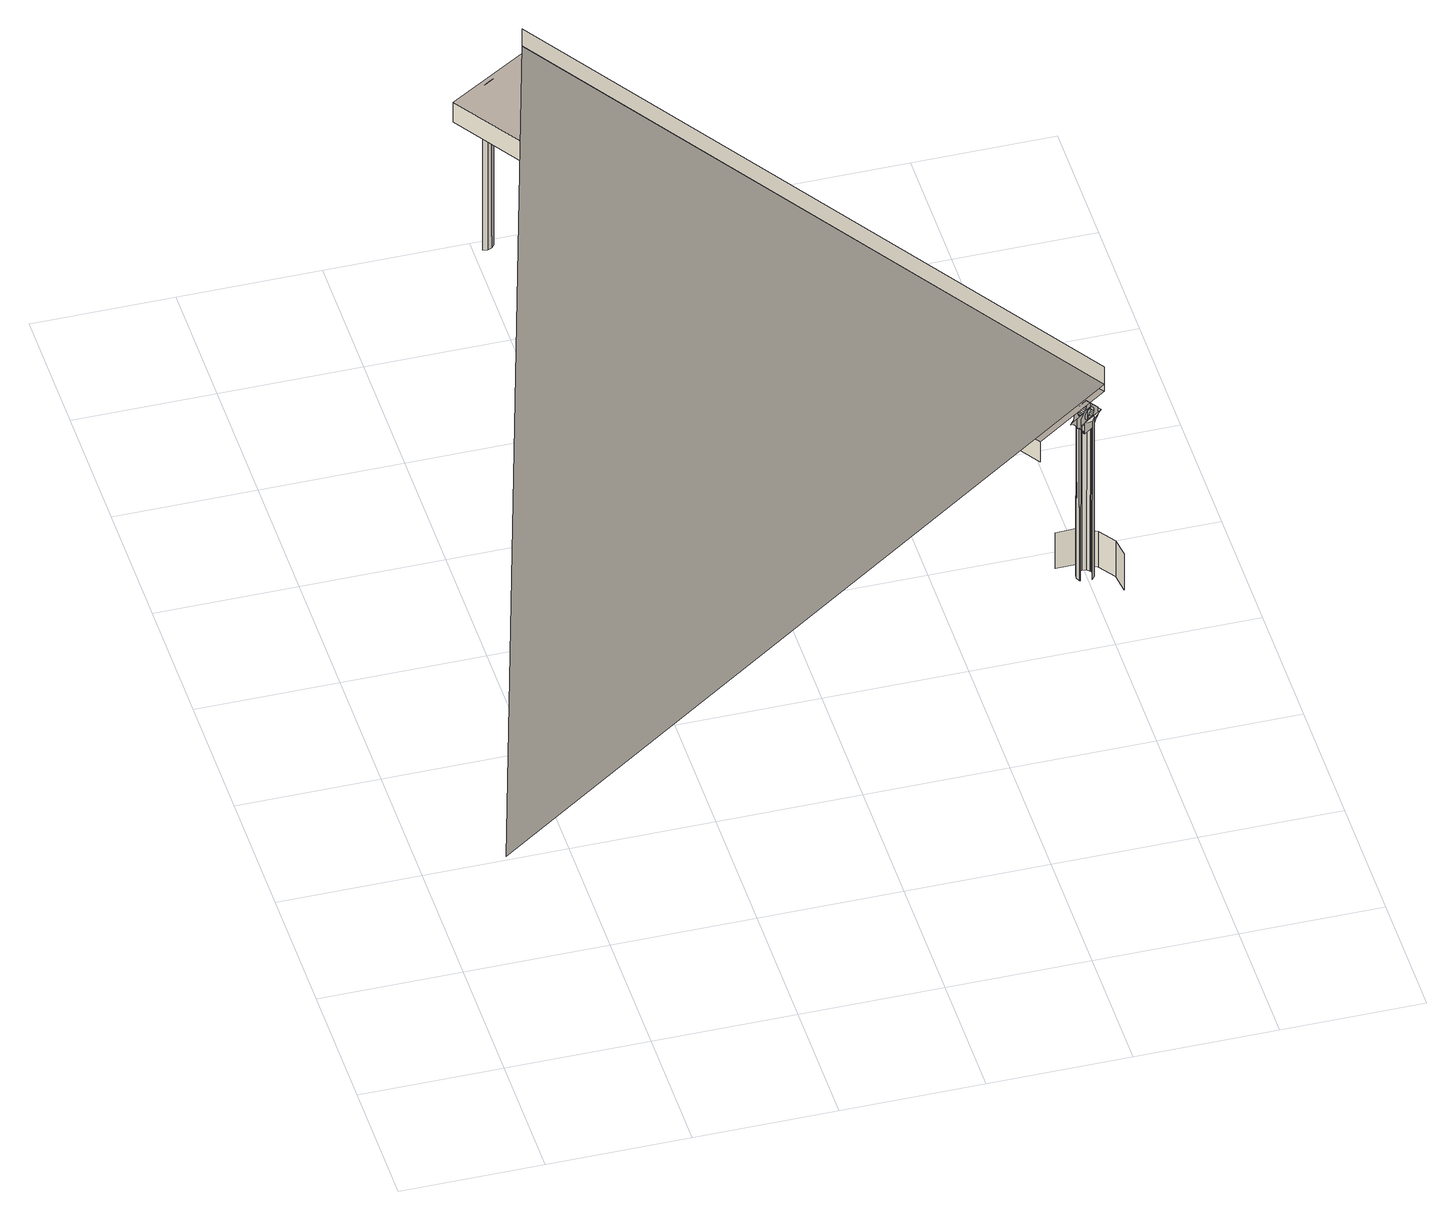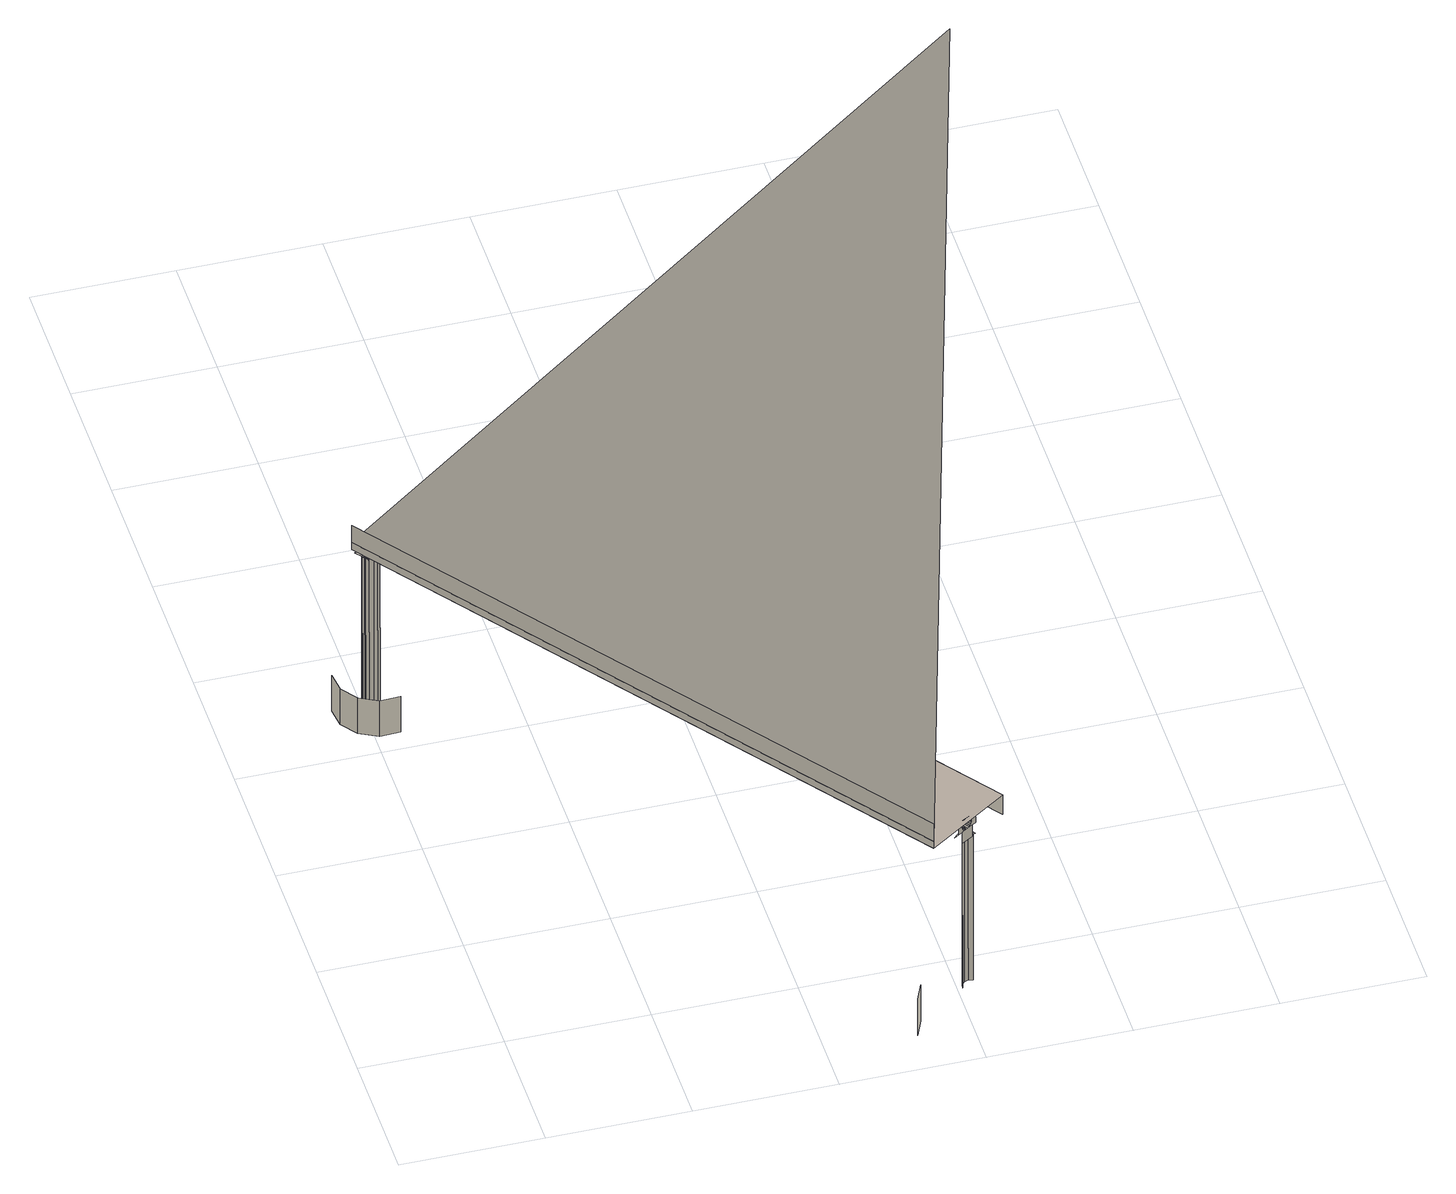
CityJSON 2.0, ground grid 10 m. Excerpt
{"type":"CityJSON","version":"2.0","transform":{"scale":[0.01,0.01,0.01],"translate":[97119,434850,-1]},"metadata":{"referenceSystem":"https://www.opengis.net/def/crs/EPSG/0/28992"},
"CityObjects":{
"bridge1":{"type":"Bridge","attributes":{"name":"Van Brienenoordbrug"},"children":["bridge1-1","bridge1-2","bridge1-3","bridge1-4","bridge1-5","bridge1-6","bridge1-7","bridge1-8","bridge1-9","bridge1-10","bridge1-11","bridge1-12","bridge1-13","bridge1-14","bridge1-15","bridge1-16","bridge1-17","bridge1-18","bridge1-19","bridge1-20","bridge1-21","bridge1-22","bridge1-23","bridge1-24","bridge1-25","bridge1-26","bridge1-27","bridge1-28","bridge1-29","bridge1-30","bridge1-31","bridge1-32","bridge1-33","bridge1-34","bridge1-35","bridge1-36","bridge1-37","bridge1-38","bridge1-39","bridge1-40","bridge1-41","bridge1-42","bridge1-43","bridge1-44","bridge1-45","bridge1-46","bridge1-47","bridge1-48","bridge1-49","bridge1-50","bridge1-51","bridge1-52","bridge1-53","bridge1-54","bridge1-55","bridge1-56","bridge1-57","bridge1-58","bridge1-59","bridge1-60","bridge1-61","bridge1-62","bridge1-63","bridge1-64","bridge1-65","bridge1-66","bridge1-67","bridge1-68","bridge1-69","bridge1-70","bridge1-71","bridge1-72","bridge1-73","bridge1-74","bridge1-75","bridge1-76","bridge1-77","bridge1-78","bridge1-79","bridge1-80","bridge1-81","bridge1-82","bridge1-83","bridge1-84","bridge1-85","bridge1-86","bridge1-87","bridge1-88","bridge1-89","bridge1-90","bridge1-91","bridge1-92","bridge1-93","bridge1-94","bridge1-95","bridge1-96","bridge1-97","bridge1-98","bridge1-99","bridge1-100"],"geometry":[{"type":"MultiSurface","lod":"2","boundaries":[[[0,1,2]],[[3,4,5]],[[6,7,8,9]],[[10,3,5,11,12,13,14]],[[5,4,15,11]],[[16,17,18,19]],[[17,20,21,18]],[[20,22,23,21]],[[22,24,25,23]]],"semantics":{"surfaces":[{"type":"OuterFloorSurface"},{"type":"OuterCeilingSurface"},{"type":"WallSurface"}],"values":[0,1,2,2,1,2,2,2,2]}}]},
"bridge1-1":{"type":"BridgeInstallation","parents":["bridge1"],"geometry":[{"type":"MultiSurface","lod":"2","boundaries":[[[26,27,28,29]]]}]},
"bridge1-2":{"type":"BridgeInstallation","parents":["bridge1"],"geometry":[{"type":"MultiSurface","lod":"2","boundaries":[[[29,28,30,31,32]]]}]},
"bridge1-3":{"type":"BridgeInstallation","parents":["bridge1"],"geometry":[{"type":"MultiSurface","lod":"2","boundaries":[[[32,31,33]]]}]},
"bridge1-4":{"type":"BridgeInstallation","parents":["bridge1"],"geometry":[{"type":"MultiSurface","lod":"2","boundaries":[[[30,34,35,36,37,33,31]]]}]},
"bridge1-5":{"type":"BridgeInstallation","parents":["bridge1"],"geometry":[{"type":"MultiSurface","lod":"2","boundaries":[[[36,35,38,39]]]}]},
"bridge1-6":{"type":"BridgeInstallation","parents":["bridge1"],"geometry":[{"type":"MultiSurface","lod":"2","boundaries":[[[39,36,37,40,41]]]}]},
"bridge1-7":{"type":"BridgeInstallation","parents":["bridge1"],"geometry":[{"type":"MultiSurface","lod":"2","boundaries":[[[33,42,40,37]]]}]},
"bridge1-8":{"type":"BridgeInstallation","parents":["bridge1"],"geometry":[{"type":"MultiSurface","lod":"2","boundaries":[[[43,44,45,46,47,48,49,37,40,50],[51,52,53,54,55,56,57,58,59,60,61,62,63,64,65,66,67,68,69,70,71,72,73,74]]]}]},
"bridge1-9":{"type":"BridgeInstallation","parents":["bridge1"],"geometry":[{"type":"MultiSurface","lod":"2","boundaries":[[[39,38,75,41]]]}]},
"bridge1-10":{"type":"BridgeInstallation","parents":["bridge1"],"geometry":[{"type":"MultiSurface","lod":"2","boundaries":[[[76,45,44]]]}]},
"bridge1-11":{"type":"BridgeInstallation","parents":["bridge1"],"geometry":[{"type":"MultiSurface","lod":"2","boundaries":[[[41,75,77,78,79,42,40]]]}]},
"bridge1-12":{"type":"BridgeInstallation","parents":["bridge1"],"geometry":[{"type":"MultiSurface","lod":"2","boundaries":[[[80,39,41,40,50]]]}]},
"bridge1-13":{"type":"BridgeInstallation","parents":["bridge1"],"geometry":[{"type":"MultiSurface","lod":"2","boundaries":[[[81,58,57,82]]]}]},
"bridge1-14":{"type":"BridgeInstallation","parents":["bridge1"],"geometry":[{"type":"MultiSurface","lod":"2","boundaries":[[[82,57,56,83]]]}]},
"bridge1-15":{"type":"BridgeInstallation","parents":["bridge1"],"geometry":[{"type":"MultiSurface","lod":"2","boundaries":[[[84,59,58,81]]]}]},
"bridge1-16":{"type":"BridgeInstallation","parents":["bridge1"],"geometry":[{"type":"MultiSurface","lod":"2","boundaries":[[[83,56,55,85]]]}]},
"bridge1-17":{"type":"BridgeInstallation","parents":["bridge1"],"geometry":[{"type":"MultiSurface","lod":"2","boundaries":[[[86,60,59,84]]]}]},
"bridge1-18":{"type":"BridgeInstallation","parents":["bridge1"],"geometry":[{"type":"MultiSurface","lod":"2","boundaries":[[[85,55,54,87,88]]]}]},
"bridge1-19":{"type":"BridgeInstallation","parents":["bridge1"],"geometry":[{"type":"MultiSurface","lod":"2","boundaries":[[[89,61,60,86]]]}]},
"bridge1-20":{"type":"BridgeInstallation","parents":["bridge1"],"geometry":[{"type":"MultiSurface","lod":"2","boundaries":[[[87,54,53,90]]]}]},
"bridge1-21":{"type":"BridgeInstallation","parents":["bridge1"],"geometry":[{"type":"MultiSurface","lod":"2","boundaries":[[[91,62,61,89]]]}]},
"bridge1-22":{"type":"BridgeInstallation","parents":["bridge1"],"geometry":[{"type":"MultiSurface","lod":"2","boundaries":[[[90,53,52,92]]]}]},
"bridge1-23":{"type":"BridgeInstallation","parents":["bridge1"],"geometry":[{"type":"MultiSurface","lod":"2","boundaries":[[[93,63,62,91]]]}]},
"bridge1-24":{"type":"BridgeInstallation","parents":["bridge1"],"geometry":[{"type":"MultiSurface","lod":"2","boundaries":[[[92,52,51,94]]]}]},
"bridge1-25":{"type":"BridgeInstallation","parents":["bridge1"],"geometry":[{"type":"MultiSurface","lod":"2","boundaries":[[[95,64,63,93]]]}]},
"bridge1-26":{"type":"BridgeInstallation","parents":["bridge1"],"geometry":[{"type":"MultiSurface","lod":"2","boundaries":[[[94,51,74,96]]]}]},
"bridge1-27":{"type":"BridgeInstallation","parents":["bridge1"],"geometry":[{"type":"MultiSurface","lod":"2","boundaries":[[[97,65,64,95]]]}]},
"bridge1-28":{"type":"BridgeInstallation","parents":["bridge1"],"geometry":[{"type":"MultiSurface","lod":"2","boundaries":[[[96,74,73,98]]]}]},
"bridge1-29":{"type":"BridgeInstallation","parents":["bridge1"],"geometry":[{"type":"MultiSurface","lod":"2","boundaries":[[[99,66,65,97]]]}]},
"bridge1-30":{"type":"BridgeInstallation","parents":["bridge1"],"geometry":[{"type":"MultiSurface","lod":"2","boundaries":[[[98,73,72,100]]]}]},
"bridge1-31":{"type":"BridgeInstallation","parents":["bridge1"],"geometry":[{"type":"MultiSurface","lod":"2","boundaries":[[[101,67,66,99,102]]]}]},
"bridge1-32":{"type":"BridgeInstallation","parents":["bridge1"],"geometry":[{"type":"MultiSurface","lod":"2","boundaries":[[[100,72,71,103]]]}]},
"bridge1-33":{"type":"BridgeInstallation","parents":["bridge1"],"geometry":[{"type":"MultiSurface","lod":"2","boundaries":[[[104,68,67,101]]]}]},
"bridge1-34":{"type":"BridgeInstallation","parents":["bridge1"],"geometry":[{"type":"MultiSurface","lod":"2","boundaries":[[[103,71,70,105]]]}]},
"bridge1-35":{"type":"BridgeInstallation","parents":["bridge1"],"geometry":[{"type":"MultiSurface","lod":"2","boundaries":[[[106,69,68,104]]]}]},
"bridge1-36":{"type":"BridgeInstallation","parents":["bridge1"],"geometry":[{"type":"MultiSurface","lod":"2","boundaries":[[[105,70,69,106]]]}]},
"bridge1-37":{"type":"BridgeInstallation","parents":["bridge1"],"geometry":[{"type":"MultiSurface","lod":"2","boundaries":[[[4,0,2,15]]]}]},
"bridge1-38":{"type":"BridgeInstallation","parents":["bridge1"],"geometry":[{"type":"MultiSurface","lod":"2","boundaries":[[[107,108,2,0]]]}]},
"bridge1-39":{"type":"BridgeInstallation","parents":["bridge1"],"geometry":[{"type":"MultiSurface","lod":"2","boundaries":[[[109,110,111,112,113,114,115,116,117,118,119,120,121,122]]]}]},
"bridge1-40":{"type":"BridgeInstallation","parents":["bridge1"],"geometry":[{"type":"MultiSurface","lod":"2","boundaries":[[[122,123,124,110,109]]]}]},
"bridge1-41":{"type":"BridgeInstallation","parents":["bridge1"],"geometry":[{"type":"MultiSurface","lod":"2","boundaries":[[[112,125,113]]]}]},
"bridge1-42":{"type":"BridgeInstallation","parents":["bridge1"]},
"bridge1-43":{"type":"BridgeInstallation","parents":["bridge1"],"geometry":[{"type":"MultiSurface","lod":"2","boundaries":[[[124,126,127,128,125,112,111,110]]]}]},
"bridge1-44":{"type":"BridgeInstallation","parents":["bridge1"],"geometry":[{"type":"MultiSurface","lod":"2","boundaries":[[[125,129,130,128]]]}]},
"bridge1-45":{"type":"BridgeInstallation","parents":["bridge1"],"geometry":[{"type":"MultiSurface","lod":"2","boundaries":[[[128,127,131,130]]]}]},
"bridge1-46":{"type":"BridgeInstallation","parents":["bridge1"],"geometry":[{"type":"MultiSurface","lod":"2","boundaries":[[[112,132,129,125]]]}]},
"bridge1-47":{"type":"BridgeInstallation","parents":["bridge1"],"geometry":[{"type":"MultiSurface","lod":"2","boundaries":[[[123,133,126,124]]]}]},
"bridge1-48":{"type":"BridgeInstallation","parents":["bridge1"],"geometry":[{"type":"MultiSurface","lod":"2","boundaries":[[[134,135,136,132,112,111]]]}]},
"bridge1-49":{"type":"BridgeInstallation","parents":["bridge1"],"geometry":[{"type":"MultiSurface","lod":"2","boundaries":[[[137,138,135,134]]]}]},
"bridge1-50":{"type":"BridgeInstallation","parents":["bridge1"]},
"bridge1-51":{"type":"BridgeInstallation","parents":["bridge1"]},
"bridge1-52":{"type":"BridgeInstallation","parents":["bridge1"],"geometry":[{"type":"MultiSurface","lod":"2","boundaries":[[[90,139,87]]]}]},
"bridge1-53":{"type":"BridgeInstallation","parents":["bridge1"],"geometry":[{"type":"MultiSurface","lod":"2","boundaries":[[[140,141,133,123]]]}]},
"bridge1-54":{"type":"BridgeInstallation","parents":["bridge1"],"geometry":[{"type":"MultiSurface","lod":"2","boundaries":[[[92,142,139,90]]]}]},
"bridge1-55":{"type":"BridgeInstallation","parents":["bridge1"],"geometry":[{"type":"MultiSurface","lod":"2","boundaries":[[[94,143,142,92]]]}]},
"bridge1-56":{"type":"BridgeInstallation","parents":["bridge1"],"geometry":[{"type":"MultiSurface","lod":"2","boundaries":[[[134,111,110,144,145,146,147,137]]]}]},
"bridge1-57":{"type":"BridgeInstallation","parents":["bridge1"],"geometry":[{"type":"MultiSurface","lod":"2","boundaries":[[[124,110,144,148,149,140,123]]]}]},
"bridge1-58":{"type":"BridgeInstallation","parents":["bridge1"],"geometry":[{"type":"MultiSurface","lod":"2","boundaries":[[[150,151,152,144,110,109,153,154],[155,156,106,104,101,102,99,97,95,93,91,89,86,84,81,82,83,85,88,87,139,142,143,157,158,159]]]}]},
"bridge1-59":{"type":"BridgeInstallation","parents":["bridge1"],"geometry":[{"type":"MultiSurface","lod":"2","boundaries":[[[96,157,143,94]]]}]},
"bridge1-60":{"type":"BridgeInstallation","parents":["bridge1"],"geometry":[{"type":"MultiSurface","lod":"2","boundaries":[[[149,160,141,140]]]}]},
"bridge1-61":{"type":"BridgeInstallation","parents":["bridge1"],"geometry":[{"type":"MultiSurface","lod":"2","boundaries":[[[98,158,157,96]]]}]},
"bridge1-62":{"type":"BridgeInstallation","parents":["bridge1"],"geometry":[{"type":"MultiSurface","lod":"2","boundaries":[[[161,162,163,164,165]]]}]},
"bridge1-63":{"type":"BridgeInstallation","parents":["bridge1"],"geometry":[{"type":"MultiSurface","lod":"2","boundaries":[[[138,166,162,161]]]}]},
"bridge1-64":{"type":"BridgeInstallation","parents":["bridge1"],"geometry":[{"type":"MultiSurface","lod":"2","boundaries":[[[167,168,169,170,171,172,173,161,162],[174,175,176,177,178,179,180,181,182,183,184,185,186,187,188,189,190,191,192,193,194,195,196,197]]]}]},
"bridge1-65":{"type":"BridgeInstallation","parents":["bridge1"],"geometry":[{"type":"MultiSurface","lod":"2","boundaries":[[[100,159,158,98]]]}]},
"bridge1-66":{"type":"BridgeInstallation","parents":["bridge1"],"geometry":[{"type":"MultiSurface","lod":"2","boundaries":[[[103,155,159,100]]]}]},
"bridge1-67":{"type":"BridgeInstallation","parents":["bridge1"],"geometry":[{"type":"MultiSurface","lod":"2","boundaries":[[[148,198,160,149]]]}]},
"bridge1-68":{"type":"BridgeInstallation","parents":["bridge1"],"geometry":[{"type":"MultiSurface","lod":"2","boundaries":[[[105,156,155,103]]]}]},
"bridge1-69":{"type":"BridgeInstallation","parents":["bridge1"]},
"bridge1-70":{"type":"BridgeInstallation","parents":["bridge1"],"geometry":[{"type":"MultiSurface","lod":"2","boundaries":[[[106,156,105]]]}]},
"bridge1-71":{"type":"BridgeInstallation","parents":["bridge1"],"geometry":[{"type":"MultiSurface","lod":"2","boundaries":[[[164,199,200,163]]]}]},
"bridge1-72":{"type":"BridgeInstallation","parents":["bridge1"],"geometry":[{"type":"MultiSurface","lod":"2","boundaries":[[[201,202,145]]]}]},
"bridge1-73":{"type":"BridgeInstallation","parents":["bridge1"],"geometry":[{"type":"MultiSurface","lod":"2","boundaries":[[[203,204,202,201]]]}]},
"bridge1-74":{"type":"BridgeInstallation","parents":["bridge1"],"geometry":[{"type":"MultiSurface","lod":"2","boundaries":[[[146,205,166,147]]]}]},
"bridge1-75":{"type":"BridgeInstallation","parents":["bridge1"],"geometry":[{"type":"MultiSurface","lod":"2","boundaries":[[[206,207,198,148,144,145,202,204]]]}]},
"bridge1-76":{"type":"BridgeInstallation","parents":["bridge1"],"geometry":[{"type":"MultiSurface","lod":"2","boundaries":[[[202,208,209,205,146,145]]]}]},
"bridge1-77":{"type":"BridgeInstallation","parents":["bridge1"],"geometry":[{"type":"MultiSurface","lod":"2","boundaries":[[[204,210,208,202]]]}]},
"bridge1-78":{"type":"BridgeInstallation","parents":["bridge1"],"geometry":[{"type":"MultiSurface","lod":"2","boundaries":[[[210,204,206,211]]]}]},
"bridge1-79":{"type":"BridgeInstallation","parents":["bridge1"],"geometry":[{"type":"MultiSurface","lod":"2","boundaries":[[[163,200,212,209,205,166,162]]]}]},
"bridge1-80":{"type":"BridgeInstallation","parents":["bridge1"],"geometry":[{"type":"MultiSurface","lod":"2","boundaries":[[[152,144,148,149,213]]]}]},
"bridge1-81":{"type":"BridgeInstallation","parents":["bridge1"],"geometry":[{"type":"MultiSurface","lod":"2","boundaries":[[[214,210,211,206,204,203,215,216]]]}]},
"bridge1-82":{"type":"BridgeInstallation","parents":["bridge1"],"geometry":[{"type":"MultiSurface","lod":"2","boundaries":[[[211,217,207,206]]]}]},
"bridge1-83":{"type":"BridgeInstallation","parents":["bridge1"],"geometry":[{"type":"MultiSurface","lod":"2","boundaries":[[[218,166,205]]]}]},
"bridge1-84":{"type":"BridgeInstallation","parents":["bridge1"],"geometry":[{"type":"MultiSurface","lod":"2","boundaries":[[[218,205,209,208,219]]]}]},
"bridge1-85":{"type":"BridgeInstallation","parents":["bridge1"],"geometry":[{"type":"MultiSurface","lod":"2","boundaries":[[[209,212,217,211,210,208]]]}]},
"bridge1-86":{"type":"BridgeInstallation","parents":["bridge1"],"geometry":[{"type":"MultiSurface","lod":"2","boundaries":[[[169,168,151,150]]]}]},
"bridge1-87":{"type":"BridgeInstallation","parents":["bridge1"],"geometry":[{"type":"MultiSurface","lod":"2","boundaries":[[[219,208,210,214]]]}]},
"bridge1-88":{"type":"BridgeInstallation","parents":["bridge1"],"geometry":[{"type":"MultiSurface","lod":"2","boundaries":[[[220,216,215,221]]]}]},
"bridge1-89":{"type":"BridgeInstallation","parents":["bridge1"],"geometry":[{"type":"MultiSurface","lod":"2","boundaries":[[[222,220,221,223]]]}]},
"bridge1-90":{"type":"BridgeInstallation","parents":["bridge1"],"geometry":[{"type":"MultiSurface","lod":"2","boundaries":[[[224,164,163,162,167]]]}]},
"bridge1-91":{"type":"BridgeInstallation","parents":["bridge1"],"geometry":[{"type":"MultiSurface","lod":"2","boundaries":[[[225,222,223,226]]]}]},
"bridge1-92":{"type":"BridgeInstallation","parents":["bridge1"],"geometry":[{"type":"MultiSurface","lod":"2","boundaries":[[[201,145,144,152,213,227,228,229,230,226,223,221,215,203]]]}]},
"bridge1-93":{"type":"BridgeInstallation","parents":["bridge1"],"geometry":[{"type":"MultiSurface","lod":"2","boundaries":[[[231,225,226,230]]]}]},
"bridge1-94":{"type":"BridgeInstallation","parents":["bridge1"],"geometry":[{"type":"MultiSurface","lod":"2","boundaries":[[[167,152,151,168]]]}]},
"bridge1-95":{"type":"BridgeInstallation","parents":["bridge1"],"geometry":[{"type":"MultiSurface","lod":"2","boundaries":[[[232,231,230,229]]]}]},
"bridge1-96":{"type":"BridgeInstallation","parents":["bridge1"],"geometry":[{"type":"MultiSurface","lod":"2","boundaries":[[[167,162,166,218,219,214,216,220,222,225,231,232,233,234,224]]]}]},
"bridge1-97":{"type":"BridgeInstallation","parents":["bridge1"],"geometry":[{"type":"MultiSurface","lod":"2","boundaries":[[[233,232,229,228]]]}]},
"bridge1-98":{"type":"BridgeInstallation","parents":["bridge1"],"geometry":[{"type":"MultiSurface","lod":"2","boundaries":[[[213,224,167,152]]]}]},
"bridge1-99":{"type":"BridgeInstallation","parents":["bridge1"],"geometry":[{"type":"MultiSurface","lod":"2","boundaries":[[[234,233,228,227]]]}]},
"bridge1-100":{"type":"BridgeInstallation","parents":["bridge1"],"geometry":[{"type":"MultiSurface","lod":"2","boundaries":[[[224,234,227,213]]]}]}
},
"vertices":[
[2304,7816,1861],[24,33,1871],[5123,3724,1691],[1730,7444,1820],[2304,7816,1800],[2056,6973,1801],[2371,7663,375],[2314,7528,375],[2314,7528,65],[2371,7663,65],[1730,7444,1801],[4576,3328,1649],[4576,3328,1629],[4576,3328,1477],[1730,7444,1648],[5123,3724,1630],[4820,3836,377],[4966,3840,377],[4966,3840,68],[4820,3836,68],[5097,3774,377],[5097,3774,68],[5182,3654,377],[5182,3654,68],[5201,3509,377],[5201,3509,68],
[1964,7555,1644],[1953,7573,1644],[1963,7564,1634],[1967,7557,1634],
[1966,7561,1630],[1968,7560,1624],[1969,7559,1624],
[1971,7560,1614],
[1968,7571,375],[1999,7564,375],[1997,7554,1711],[1971,7559,1711],
[2029,7574,375],[2027,7563,1711],
[2054,7613,1712],[2048,7587,1712],
[2054,7613,1614],
[2084,7632,1761],[2049,7609,1808],[2030,7597,1809],[2013,7586,1809],[1977,7563,1809],[1941,7540,1760],[1942,7540,1711],[2084,7633,1712],[2017,7589,1713],[2007,7583,1714],[1998,7577,1718],[1990,7571,1725],[1983,7567,1735],[1979,7564,1746],[1978,7563,1757],[1979,7564,1769],[1982,7566,1780],[1988,7570,1790],[1996,7575,1798],[2005,7581,1802],[2015,7587,1804],[2025,7594,1803],[2035,7600,1799],[2043,7605,1792],[2049,7609,1782],[2053,7612,1771],[2054,7613,1760],[2054,7612,1748],[2050,7610,1737],[2044,7607,1727],[2036,7601,1719],[2027,7596,1715],
[2050,7598,375],
[2049,7609,1809],
[2056,7628,375],[2055,7618,1630],[2054,7616,1625],
[2115,7653,1712],
[4912,3610,1596],[4911,3609,1584],
[4913,3610,1573],
[4916,3612,1608],
[4917,3613,1562],
[4922,3616,1617],
[4923,3618,1552],[4918,3614,1560],
[4929,3622,1625],
[4930,3624,1546],
[4938,3628,1630],
[4939,3631,1541],
[4948,3635,1631],
[4948,3638,1540],
[4957,3642,1630],
[4958,3645,1542],
[4966,3649,1626],
[4967,3652,1547],
[4974,3654,1619],
[4974,3657,1554],
[4980,3659,1609],[4979,3658,1612],
[4980,3661,1564],
[4984,3662,1599],
[4984,3663,1575],
[4985,3663,1587],
[2304,7816,2011],[5123,3724,1841],
[4879,3587,1536],[4904,3604,1536],[4904,3605,1459],[4904,3605,1460],[4901,3603,1469],[4898,3600,1479],[4893,3597,1488],[4889,3594,1497],[4883,3590,1505],[4877,3586,1513],[4871,3581,1519],[4864,3576,1526],[4857,3571,1531],[4850,3565,1536],
[4908,3639,1537],[4903,3608,1536],
[4909,3592,1469],
[4904,3623,143],[4915,3593,144],[4914,3579,1477],
[4925,3571,1469],[4920,3575,1473],
[4921,3589,145],
[4935,3562,1459],
[4909,3654,142],
[4906,3607,1449],[4941,3559,1449],[4939,3559,1455],
[4908,3608,1439],[4943,3559,1439],
[4931,3624,1546],
[4928,3664,1537],[4929,3678,142],
[4940,3630,1541],
[4949,3637,1540],
[4991,3667,1537],[4991,3668,1459],[4989,3667,1450],[4988,3666,1440],
[4988,3670,1537],[4957,3675,1537],
[4983,3660,1635],[5017,3686,1586],[5018,3686,1538],[4879,3586,1585],[4914,3611,1634],[4981,3660,1564],[4984,3662,1575],[4959,3644,1542],[4968,3650,1547],[4975,3656,1554],
[4959,3690,142],
[4943,3558,1536],[5023,3615,1537],[5019,3589,1536],[4999,3565,1536],[4970,3554,1536],
[5023,3616,1439],
[5053,3637,1537],[5053,3636,1586],[5018,3611,1634],[4984,3586,1634],[4950,3561,1634],[4915,3537,1585],[4915,3537,1536],[4975,3580,1627],[4985,3587,1629],[4994,3593,1628],[5003,3600,1624],[5011,3606,1617],[5017,3610,1607],[5021,3613,1596],[5022,3614,1585],[5021,3614,1573],[5018,3611,1562],[5012,3607,1552],[5004,3602,1544],[4996,3595,1540],[4986,3589,1538],[4977,3582,1539],[4968,3575,1543],[4960,3569,1550],[4954,3565,1560],[4950,3562,1570],[4948,3561,1582],[4949,3561,1594],[4953,3564,1605],[4959,3568,1615],[4966,3573,1622],
[4990,3685,143],
[5000,3579,147],[5020,3604,147],
[4992,3669,1460],[4993,3667,1460],
[4995,3671,1470],[5004,3658,1470],
[5024,3619,1450],
[5007,3655,1472],[5008,3669,144],
[5022,3626,1460],[5024,3621,1455],
[5017,3640,1470],
[5013,3651,1476],
[5025,3635,146],
[5047,3708,1538],
[5030,3621,1470],[4998,3673,1480],[5034,3624,1480],
[5014,3665,145],
[5025,3618,1450],
[5027,3619,1460],
[5038,3627,1489],[5003,3676,1489],
[5043,3630,1497],[5007,3680,1498],
[5083,3659,1537],
[5049,3634,1506],[5013,3684,1506],
[5040,3702,1533],[5032,3697,1527],[5026,3692,1521],[5019,3688,1514],
[5055,3638,1513],
[5061,3643,1520],
[5068,3648,1527],[5075,3653,1532]
]}
